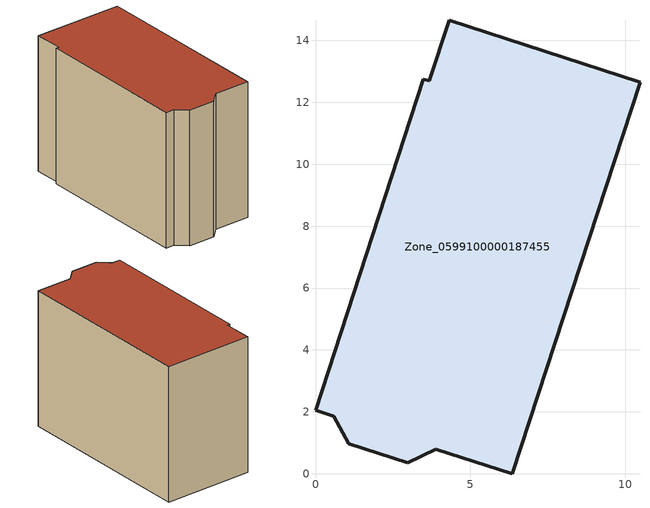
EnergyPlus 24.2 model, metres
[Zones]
Zone_0599100000187455
 floor ground (C_G): 3.89,0.8 2.98,0.36 1.07,0.97 0.59,1.86 0,2.05 3.48,12.75 3.68,12.69 4.32,14.65 10.48,12.65 6.36,0 z0
 wall outside (C_F): 0,2.05 0.59,1.86 1.07,0.97 2.98,0.36 3.89,0.8 6.36,0 10.48,12.65 4.32,14.65 3.68,12.69 3.48,12.75 0,2.05 z0:9.8
 roof outside (C_R): 3.89,0.8 6.36,0 10.48,12.65 4.32,14.65 3.68,12.69 3.48,12.75 0,2.05 0.59,1.86 1.07,0.97 2.98,0.36 z9.8
[BUILDING]
Pand.0599100000187455: North Axis=0; Terrain=City; Loads Convergence Tolerance Value=0.04; Temperature Convergence Tolerance Value=0.4; Solar Distribution=FullExterior; Maximum Number of Warmup Days=25; Minimum Number of Warmup Days=1
[Site:Location]
Rotterdam.The.Hague.AP_ZH_NLD Design_Conditions: Latitude=51.96; Longitude=4.45; Time Zone=1; Elevation=-4.5
[SITE:GROUNDTEMPERATURE:BUILDINGSURFACE]
18, 18, 18, 18, 18, 18, 18, 18, 18, 18, 18, 18
[MATERIAL] Thermal Absorptance=0.9; Solar Absorptance=0.7; Visible Absorptance=0.7
Name | Roughness | Thickness | Conductivity | Density | Specific Heat
G.TC.1946 | MediumSmooth | 0.15 | 1 | 540 | 1210
F.TC.1946 | Rough | 0.3 | 0.857143 | 1920 | 840
R.TC.1946 | MediumRough | 0.2 | 0.909091 | 1500 | 1000
[CONSTRUCTION]
C_G: G.TC.1946
C_F: F.TC.1946
C_R: R.TC.1946
[ZONE]
Zone_0599100000187455: Type=1; Multiplier=1; Ceiling Height=Autocalculate; Volume=Autocalculate; Floor Area=autocalculate; Part of Total Floor Area=Yes
[ZONEINFILTRATION:DESIGNFLOWRATE]
Infil_Zone_0599100000187455: Zone or ZoneList or Space or SpaceList=Zone_0599100000187455; Schedule=AlwaysOn; Design Flow Rate Calculation Method=Flow/Area; Flow Rate per Floor Area=0.003; Constant Term Coefficient=1; Temperature Term Coefficient=0; Velocity Term Coefficient=0; Velocity Squared Term Coefficient=0
[HVACTEMPLATE:ZONE:IDEALLOADSAIRSYSTEM]
Zone_0599100000187455: Maximum Heating Supply Air Temperature=50; Minimum Cooling Supply Air Temperature=13; Maximum Heating Supply Air Humidity Ratio=0.0156; Minimum Cooling Supply Air Humidity Ratio=0.0077; Heating Limit=NoLimit; Cooling Limit=NoLimit; Dehumidification Control Type=ConstantSensibleHeatRatio; Cooling Sensible Heat Ratio=0.7; Dehumidification Setpoint=60; Humidification Control Type=None; Humidification Setpoint=30; Outdoor Air Method=None; Outdoor Air Flow Rate per Person=0.00944; Outdoor Air Flow Rate per Zone Floor Area=0; Outdoor Air Flow Rate per Zone=0; Demand Controlled Ventilation Type=None; Outdoor Air Economizer Type=NoEconomizer; Heat Recovery Type=None; Sensible Heat Recovery Effectiveness=0.7; Latent Heat Recovery Effectiveness=0.65
[ZONECONTROL:THERMOSTAT]
ThermostatControl_Zone_0599100000187455: Zone or ZoneList=Zone_0599100000187455; Control Type Schedule=DualSetpointControlType; Control 1=Thermostat_Zone_0599100000187455; Temperature Difference Between Cutout And Setpoint=0
[THERMOSTATSETPOINT:DUALSETPOINT]
Thermostat_Zone_0599100000187455: Heating Setpoint Temperature Schedule=HeatingSetpoint_Zone_0599100000187455; Cooling Setpoint Temperature Schedule=CoolingSetpoint_Zone_0599100000187455
[SCHEDULE:COMPACT]
HeatingSetpoint_Zone_0599100000187455: Through: 12/31, For: AllDays, Until: 24:00, 21
CoolingSetpoint_Zone_0599100000187455: Through: 12/31, For: AllDays, Until: 24:00, 24
DualSetpointControlType: Through: 12/31, For: AllDays, Until: 24:00, 4
AlwaysOn: Through: 12/31, For: AllDays, Until: 24:00, 1
